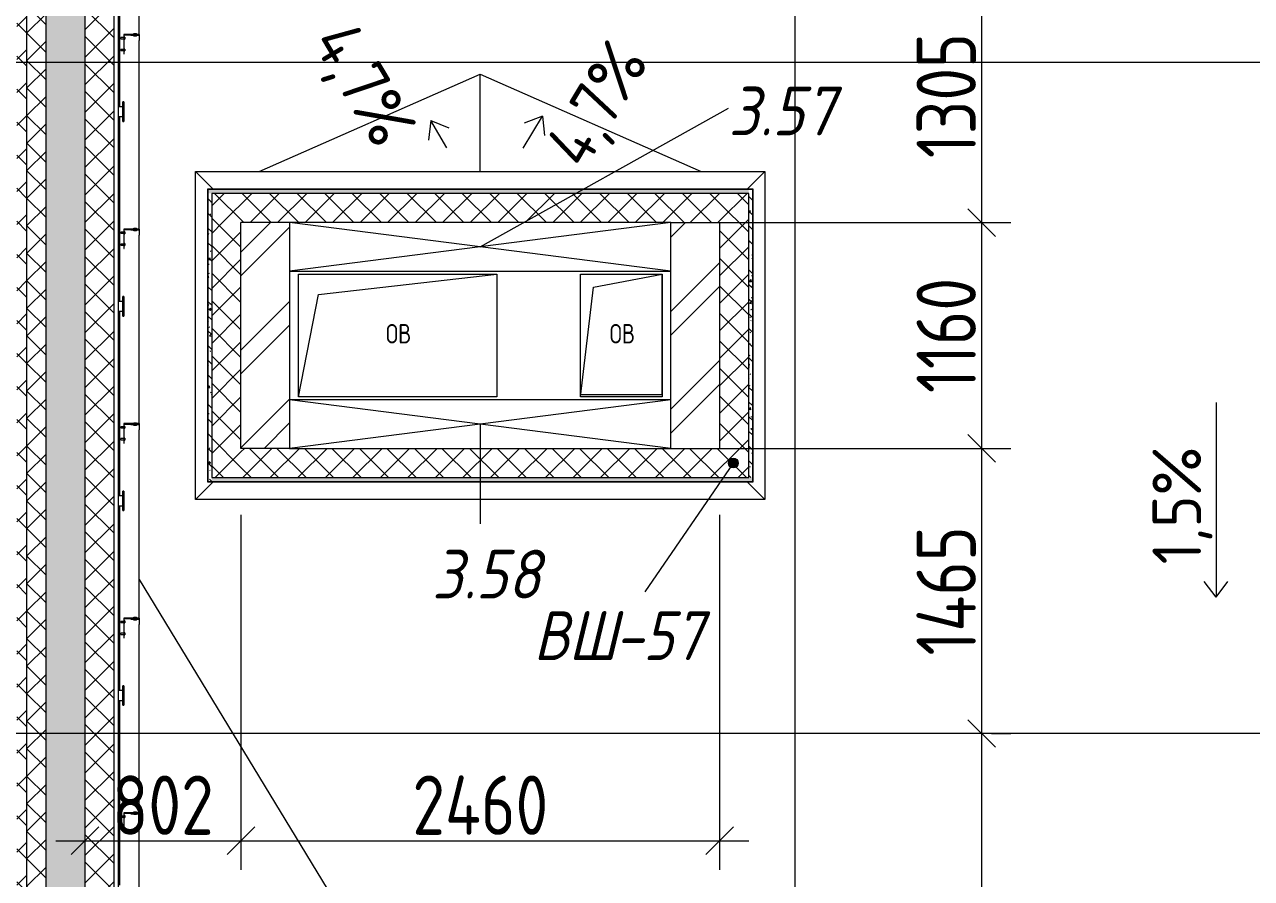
# Model space of a CAD drawing. Header units: millimetres. Extents: x -68946 to 690821, y -552984 to 293768.
# Drawn here: x 160057 to 166362, y -497201 to -492813 of the extents above; entities that cross this region are included whole.
import ezdxf

# ---------------------------------------------------------------- set-up
doc = ezdxf.new("R2010")
doc.units = ezdxf.units.MM
doc.linetypes.add('ADSK_Линия сетки', pattern=[2500, 2000, -250, 0, -250])
doc.layers.get('Defpoints').update_dxf_attribs({"color": 250})
for name, color, linetype, lineweight in [('Аннотация', 250, 'Continuous', 20), ('Крыша', 7, 'Continuous', 5), ('Марки окон', 7, 'Continuous', 9), ('Ограждение', 7, 'Continuous', 5), ('Окна', 7, 'Continuous', 5), ('Оси', 250, 'Continuous', 9), ('Перекрытие', 7, 'Continuous', 9), ('Размеры', 7, 'Continuous', 9), ('Стены внутренние', 7, 'Continuous', 9), ('Стены наружные', 7, 'Continuous', 9), ('Стены отделка', 7, 'Continuous', 13), ('Стены перегородки', 7, 'Continuous', 13), ('Стены штриховка', 250, 'Continuous', 9), ('Узлы', 250, 'Continuous', 18)]:
    doc.layers.add(name, color=color, linetype=linetype, lineweight=lineweight)
doc.styles.add('GOST Common_2', font='', dxfattribs={"width": 0.8, "height": 350})
doc.styles.add('GOST Common_I', font='', dxfattribs={"width": 0.9, "height": 250})
doc.styles.add('ISOCPEUR', font='isocpeur.ttf', dxfattribs={"width": 0.8, "height": 100})
doc.styles.add('ISOCPEUR_1', font='isocpeur.ttf', dxfattribs={"width": 0.9, "height": 250})
doc.styles.add('ISOCPEUR_I', font='isocpeui.ttf', dxfattribs={"width": 0.9, "height": 12.5})
doc.styles.add('А3', font='ГОСТ тип А.ttf')
doc.styles.get('GOST Common_2').set_extended_font_data('GOST Common')
doc.styles.get('GOST Common_I').set_extended_font_data('GOST Common', italic=True)
doc.dimstyles.new('ADSK_Основной_2_мм_1', dxfattribs={"dimscale": 304.8, "dimtxt": 201.142999, "dimasz": 0.463911, "dimexe": 0.492126, "dimexo": 0.492126, "dimgap": 0.098425, "dimtad": 1, "dimdec": 0, "dimdsep": 46, "dimtxsty": 'GOST Common_2', "dimblk1": 'OBLIQUE', "dimblk2": 'OBLIQUE', "dimsah": 1, "dimcen": 0.09, "dimdle": 0.492126, "dimazin": 0, "dimtfac": 1, "dimtdec": 4, "dimtix": 1, "dimtmove": 0, "dimatfit": 3, "dimfxl": 1, "dimtvp": 1, "dimtolj": 1, "dimtzin": 0, "dimlwd": 9, "dimlwe": 9, "dimarcsym": 2})
pattern_1 = [(45, (23667.23, -543980.64), (-70.71068, 70.71068), []), (135, (23667.23, -543980.64), (-70.71068, -70.71068), [])]
pattern_2 = [(45, (23667.23, -543980.64), (-251.4472, 251.4472), []), (45, (23667.23, -543599.64), (-251.4472, 251.4472), [])]
pattern_3 = [(135, (23667.23, -543980.64), (-75.43415, -75.43415), [106.68, -17.78, 3.556, -17.78]), (135, (23667.23, -543905.25), (-75.43415, -75.43415), []), (50, (23667.23, -543980.64), (127.52922, -11.15758), [13.335, -146.685]), (355, (23667.23, -543980.64), (-24.66966, 133.74002), [10.668, -117.348]), (100.451, (23677.86, -543981.57), (102.85973, 122.58178), [11.333, -124.663]), (46.184, (23667.23, -543945.08), (189.75516, -29.43036), [20.002, -220.027]), (96.636, (23683.04, -543947.53), (166.1822, 173.1996), [17, -186.995]), (351.184, (23667.23, -543945.08), (166.18393, 173.19757), [16.002, -176.022]), (21, (23685.01, -543953.97), (106.130265, -71.58603), [13.335, -146.685]), (326, (23685.01, -543953.97), (43.26188, 128.93175), [10.668, -117.348]), (71.451, (23693.85, -543959.94), (149.39198, 57.34505), [11.333, -124.663]), (37.5, (23667.23, -543980.64), (2.162228, 59.188357), [3.353, -112.573, 3.353, -115.773, -117.793]), (37.5, (23667.23, -543980.64), (2.162228, 59.188357), [-235.052, 3.353, -114.44]), (7.5, (23667.23, -543980.64), (46.773857, 70.126152), [3.353, -64.567, 3.353, -109.906, -44.894]), (7.5, (23667.23, -543980.64), (46.773857, 70.126152), [-181.178, 3.353, -41.542]), (327.5, (23627.58, -543980.64), (94.913671, -4.010093), [3.353, -41.097, 3.353, -135.331, -184.023]), (327.5, (23627.58, -543980.64), (94.913671, -4.010093), [-183.134, 3.353, -180.67]), (317.5, (23609.8, -543980.64), (103.69057, 17.79882), [3.353, -54.432, 3.353, -88.748, -130.683]), (317.5, (23609.8, -543980.64), (103.69057, 17.79882), [-149.885, 3.353, -127.33])]

# ---------------------------------------------------------------- blocks, each defined once
blk = doc.blocks.new('Ограждение - Н_800-V11-АР3_Кладочный план кровли _17_930 С2-3')
at = {"layer": 'Ограждение'}
for p, q in [((-2, 85), (-5, 85)), ((-2, 85), (-5, 85)), ((-5, 75), (-5, 85)), ((-5, 85), (-5, 75)), ((-5, 75), (-5, 85)), ((-5, 85), (-5, 75)), ((-5, 75), (-2, 75)), ((-5, 75), (-2, 75)), ((0, 100), (-2, 100)), ((-2, 100), (-2, 2)), ((0, 0), (0, 100)), ((15, 83), (0, 83)), ((15, 83), (0, 83)), ((0, 77), (15, 77)), ((0, 77), (15, 77)), ((15, 82.6), (15, 83)), ((15, 83), (15, 77)), ((15, 82.6), (15, 83)), ((15, 83), (15, 82.6)), ((15, 77), (15, 77.4)), ((15, 77), (15, 77.4)), ((15, 77.4), (15, 77)), ((-78, 32), (-80, 32)), ((-80, 32), (-80, 2)), ((-80, 2), (-35, 2)), ((-80, 2), (-80, 0)), ((-78, 4), (-78, 32)), ((-35, 4), (-78, 4)), ((-64.5, 9), (-57.5, 9)), ((-64.5, 9), (-64.5, 4)), ((-57.5, 9), (-50.5, 9)), ((-57.5, 9), (-57.5, 4)), ((-50.5, 9), (-50.5, 4)), ((-35, 2), (-35, 4)), ((-2, 2), (-35, 2)), ((-2, 24), (-5, 24)), ((-2, 24), (-5, 24)), ((-5, 14), (-5, 24)), ((-5, 24), (-5, 14)), ((-5, 14), (-5, 24)), ((-5, 24), (-5, 14)), ((-5, 14), (-2, 14)), ((-5, 14), (-2, 14)), ((15, 22), (0, 22)), ((15, 22), (0, 22)), ((0, 16), (15, 16)), ((0, 16), (15, 16)), ((15, 21.6), (15, 22)), ((15, 22), (15, 16)), ((15, 21.6), (15, 22)), ((15, 22), (15, 21.6)), ((15, 16), (15, 16.4)), ((15, 16), (15, 16.4)), ((15, 16.4), (15, 16)), ((-80, 0), (0, 0)), ((-64.5, 0), (-64.5, -5)), ((-57.5, -5), (-64.5, -5)), ((-57.5, 0), (-57.5, -5)), ((-50.5, -5), (-57.5, -5)), ((-50.5, 0), (-50.5, -5))]:
    blk.add_line(p, q, dxfattribs=at)
blk = doc.blocks.new('Ограждение - Ограждение-36046496-АР3_Кладочный план кровли _17_930 С2-3')
at = {"rotation": 180}
for p in [(136900.001, 51117), (136900.001, 50117), (136900.001, 49117), (136900.001, 48117), (136900.001, 47117)]:
    blk.add_blockref('Ограждение - Н_800-V11-АР3_Кладочный план кровли _17_930 С2-3', p, dxfattribs=at)
blk = doc.blocks.new('TN_Удлинитель для кровельного ограждения - Удлинитель для кровельного ограждения ТехноНИКОЛЬ 200 мм-V20-АР3_Кладочный план кровли _17_930 С2-3')
at = {"layer": 'Ограждение'}
for p, q in [((136895, 11745.4), (136870, 11745.4)), ((136900, 11769.9), (136895, 11769.9)), ((136895, 11759.9), (136895, 11769.9)), ((136895, 11769.9), (136895, 11768.6)), ((136895, 11679.9), (136895, 11759.9)), ((136900, 11768.6), (136900, 11769.9)), ((136900, 11769.9), (136900, 11759.9)), ((136900, 11759.9), (136900, 11679.9)), ((136870, 11694.4), (136895, 11694.4)), ((136895, 11669.9), (136895, 11679.9)), ((136895, 11671.3), (136895, 11669.9)), ((136895, 11669.9), (136900, 11669.9)), ((136900, 11679.9), (136900, 11669.9)), ((136900, 11669.9), (136900, 11671.3))]:
    blk.add_line(p, q, dxfattribs=at)
blk = doc.blocks.new('Ограждение - Ограждение-38210898-АР3_Кладочный план кровли _17_930 С2-3')
at = {"layer": 'Ограждение'}
for p, q in [((137268.7, 48727), (137268.7, 50413)), ((137359.7, 50322), (137268.7, 50413)), ((137268.7, 50413), (140194.7, 50413)), ((140103.7, 50322), (140194.7, 50413)), ((140194.7, 50413), (140194.7, 48727)), ((137268.7, 48727), (137359.7, 48818)), ((140103.7, 48818), (140194.7, 48727)), ((140194.7, 48727), (137268.7, 48727))]:
    blk.add_line(p, q, dxfattribs=at)
blk = doc.blocks.new('_Wn_-As_OpeningMEP_floor__Rectangular - _Wn_-As_OpeningMEP_floor__Rectangular-37748905-АР3_Кладочный план кровли _17_930 С2-3')
at = {"layer": 'Узлы', "lineweight": 5}
for p, q in [((-142.7, 297.7), (210, 365)), ((-210, -265), (-142.7, 297.7))]:
    blk.add_line(p, q, dxfattribs=at)
blk = doc.blocks.new('_Wn_-As_OpeningMEP_floor__Rectangular - _Wn_-As_OpeningMEP_floor__Rectangular-37748906-АР3_Кладочный план кровли _17_930 С2-3')
at = {"layer": 'Узлы', "lineweight": 5}
for p, q in [((-406.1, 261.1), (510, 365)), ((-510, -265), (-406.1, 261.1))]:
    blk.add_line(p, q, dxfattribs=at)
blk = doc.blocks.new('_Wn_-As_OpeningMEP_wall__Rectangular - _Wn_-As_OpeningMEP_wall__Rectangular-41199862-АР3_Кладочный план кровли _17_930 С2-3')
at = {"layer": 'Узлы', "lineweight": 5}
for p, q in [((980, -125), (-980, 125)), ((980, 125), (-980, -125)), ((-980, 125), (-980, -125)), ((980, -125), (980, 125))]:
    blk.add_line(p, q, dxfattribs=at)
at = {"layer": 'Узлы'}
for p, q in [((980, 125), (-980, 125)), ((-980, 125), (-980, -125)), ((980, -125), (980, 125)), ((-980, -125), (980, -125))]:
    blk.add_line(p, q, dxfattribs=at)
blk = doc.blocks.new('_Oblique')
at = {"color": 0, "linetype": 'ByBlock', "lineweight": -2}
blk.add_line((-0.5, -0.5), (0.5, 0.5), dxfattribs=at)
blk = doc.blocks.new('*D6314')
at = {"layer": 'Defpoints', "color": 0, "lineweight": 30, "transparency": 16777216}
for p in [(164875.9, -496455.6), (164975.9, -496455.6), (164219, -505615.6)]:
    blk.add_point(p, dxfattribs=at)
at = {"layer": 'Размеры', "color": 0, "lineweight": 9, "transparency": 16777216}
for p, q in [((164975.9, -505765.6), (164975.9, -496305.6)), ((165025.9, -496455.6), (165125.9, -496455.6)), ((164369, -505615.6), (165125.9, -505615.6))]:
    blk.add_line(p, q, dxfattribs=at)
at = {"layer": 'Размеры', "color": 0, "lineweight": 9, "transparency": 16777216, "xscale": 141.4, "yscale": 141.4, "zscale": 141.4}
for p, rotation in [((164975.9, -496455.6), 90), ((164975.9, -505615.6), 270)]:
    blk.add_blockref('_Oblique', p, dxfattribs=dict(at, rotation=rotation))
at = {"layer": 'Размеры', "color": 0, "transparency": 16777216, "insert": (164793.5, -501035.6), "char_height": 304.8, "width": 560.473, "attachment_point": 5, "rotation": 90, "style": 'А3'}
blk.add_mtext('\\A1;9160', dxfattribs=at)
blk = doc.blocks.new('*D6315')
at = {"layer": 'Defpoints', "color": 0, "lineweight": 30, "transparency": 16777216}
for p in [(163379, -494990.6), (164975.9, -494990.6), (164875.9, -496455.6)]:
    blk.add_point(p, dxfattribs=at)
at = {"layer": 'Размеры', "color": 0, "lineweight": 9, "transparency": 16777216}
for p, q in [((164975.9, -496605.6), (164975.9, -494840.6)), ((163529, -494990.6), (165125.9, -494990.6)), ((165025.9, -496455.6), (165125.9, -496455.6))]:
    blk.add_line(p, q, dxfattribs=at)
at = {"layer": 'Размеры', "color": 0, "lineweight": 9, "transparency": 16777216, "xscale": 141.4, "yscale": 141.4, "zscale": 141.4}
for p, rotation in [((164975.9, -494990.6), 90), ((164975.9, -496455.6), 270)]:
    blk.add_blockref('_Oblique', p, dxfattribs=dict(at, rotation=rotation))
at = {"layer": 'Размеры', "color": 0, "transparency": 16777216, "insert": (164793.5, -495723.1), "char_height": 304.8, "width": 580.928, "attachment_point": 5, "rotation": 90, "style": 'А3'}
blk.add_mtext('\\A1;1465', dxfattribs=at)
blk = doc.blocks.new('*D6316')
at = {"layer": 'Defpoints', "color": 0, "lineweight": 30, "transparency": 16777216}
for p in [(163379, -493830.6), (164975.9, -493830.6), (163379, -494990.6)]:
    blk.add_point(p, dxfattribs=at)
at = {"layer": 'Размеры', "color": 0, "lineweight": 9, "transparency": 16777216}
for p, q in [((164975.9, -495140.6), (164975.9, -493680.6)), ((163529, -493830.6), (165125.9, -493830.6)), ((163529, -494990.6), (165125.9, -494990.6))]:
    blk.add_line(p, q, dxfattribs=at)
at = {"layer": 'Размеры', "color": 0, "lineweight": 9, "transparency": 16777216, "xscale": 141.4, "yscale": 141.4, "zscale": 141.4}
for p, rotation in [((164975.9, -493830.6), 90), ((164975.9, -494990.6), 270)]:
    blk.add_blockref('_Oblique', p, dxfattribs=dict(at, rotation=rotation))
at = {"layer": 'Размеры', "color": 0, "transparency": 16777216, "insert": (164793.5, -494410.6), "char_height": 304.8, "width": 515.472, "attachment_point": 5, "rotation": 90, "style": 'А3'}
blk.add_mtext('\\A1;1160', dxfattribs=at)
blk = doc.blocks.new('*D6317')
at = {"layer": 'Defpoints', "color": 0, "lineweight": 30, "transparency": 16777216}
for p in [(163333.6, -492525.6), (164975.9, -492525.6), (163379, -493830.6)]:
    blk.add_point(p, dxfattribs=at)
at = {"layer": 'Размеры', "color": 0, "lineweight": 9, "transparency": 16777216}
for p, q in [((164975.9, -493980.6), (164975.9, -492375.6)), ((163483.6, -492525.6), (165125.9, -492525.6)), ((163529, -493830.6), (165125.9, -493830.6))]:
    blk.add_line(p, q, dxfattribs=at)
at = {"layer": 'Размеры', "color": 0, "lineweight": 9, "transparency": 16777216, "xscale": 141.4, "yscale": 141.4, "zscale": 141.4}
for p, rotation in [((164975.9, -492525.6), 90), ((164975.9, -493830.6), 270)]:
    blk.add_blockref('_Oblique', p, dxfattribs=dict(at, rotation=rotation))
at = {"layer": 'Размеры', "color": 0, "transparency": 16777216, "insert": (164793.5, -493178.1), "char_height": 304.8, "width": 560.473, "attachment_point": 5, "rotation": 90, "style": 'А3'}
blk.add_mtext('\\A1;1305', dxfattribs=at)
blk = doc.blocks.new('*D6186')
at = {"layer": 'Defpoints', "color": 0, "lineweight": 30, "transparency": 16777216}
for p in [(161169, -495181.6), (160367.2, -496906.4), (161169, -497006.4)]:
    blk.add_point(p, dxfattribs=at)
at = {"layer": 'Размеры', "color": 0, "lineweight": 9, "transparency": 16777216}
for p, q in [((161169, -495331.6), (161169, -497156.4)), ((160217.2, -497006.4), (161319, -497006.4)), ((160367.2, -497056.4), (160367.2, -497156.4))]:
    blk.add_line(p, q, dxfattribs=at)
at = {"layer": 'Размеры', "color": 0, "lineweight": 9, "transparency": 16777216, "xscale": 141.4, "yscale": 141.4, "zscale": 141.4, "rotation": 180}
blk.add_blockref('_Oblique', (160367.2, -497006.4), dxfattribs=at)
at = {"layer": 'Размеры', "color": 0, "lineweight": 9, "transparency": 16777216, "xscale": 141.4, "yscale": 141.4, "zscale": 141.4}
blk.add_blockref('_Oblique', (161169, -497006.4), dxfattribs=at)
at = {"layer": 'Размеры', "color": 0, "transparency": 16777216, "insert": (160768.1, -496824), "char_height": 304.8, "width": 454.106, "attachment_point": 5, "style": 'А3'}
blk.add_mtext('\\A1;802', dxfattribs=at)
blk = doc.blocks.new('*D6187')
at = {"layer": 'Defpoints', "color": 0, "lineweight": 30, "transparency": 16777216}
for p in [(161169, -495181.6), (163629, -495181.6), (163629, -497006.4)]:
    blk.add_point(p, dxfattribs=at)
at = {"layer": 'Размеры', "color": 0, "lineweight": 9, "transparency": 16777216}
for p, q in [((161169, -495331.6), (161169, -497156.4)), ((163629, -495331.6), (163629, -497156.4)), ((161019, -497006.4), (163779, -497006.4))]:
    blk.add_line(p, q, dxfattribs=at)
at = {"layer": 'Размеры', "color": 0, "lineweight": 9, "transparency": 16777216, "xscale": 141.4, "yscale": 141.4, "zscale": 141.4, "rotation": 180}
blk.add_blockref('_Oblique', (161169, -497006.4), dxfattribs=at)
at = {"layer": 'Размеры', "color": 0, "lineweight": 9, "transparency": 16777216, "xscale": 141.4, "yscale": 141.4, "zscale": 141.4}
blk.add_blockref('_Oblique', (163629, -497006.4), dxfattribs=at)
at = {"layer": 'Размеры', "color": 0, "transparency": 16777216, "insert": (162399, -496824), "char_height": 304.8, "width": 625.93, "attachment_point": 5, "style": 'А3'}
blk.add_mtext('\\A1;2460', dxfattribs=at)

msp = doc.modelspace()

# ---------------------------------------------------------------- hatches: boundary and pattern name
at = {"layer": 'Аннотация'}
h = msp.add_hatch(color=256, dxfattribs=at)
edge = h.paths.add_edge_path()
edge.add_arc((163699.3826, -495066.1039), 25, 0, 360)
at = {"layer": 'Стены внутренние', "lineweight": 5}
h = msp.add_hatch(dxfattribs=at)
h.set_pattern_fill('FP_13', color=256, style=0, pattern_type=2)
h.set_pattern_definition([(135, (23667.23, -543980.64), (-142.5612, -142.5612), []), (135, (23809.8, -543980.64), (-142.5612, -142.5612), [252.016, -50.403, 3.353, -47.05])])
h.paths.add_polyline_path([(160367.2308, -543955.6404), (160367.2308, -520429.6404), (160167.2308, -520429.6404), (160167.2308, -543955.6404)])
h.paths.add_polyline_path([(160171.2901, -520366.6404), (160223.2901, -520366.6404), (160223.2901, -519804.6404), (160171.2901, -519804.6404), (160171.2901, -520110.9666)])
h.paths.add_polyline_path([(160241.2901, -520366.6404), (160293.2901, -520366.6404), (160293.2901, -519804.6404), (160241.2901, -519804.6404), (160241.2901, -520110.9666)])
h.paths.add_polyline_path([(160311.2901, -520366.6404), (160363.2901, -520366.6404), (160363.2901, -519804.6404), (160311.2901, -519804.6404), (160311.2901, -520249.0755)])
h.paths.add_polyline_path([(160260.3331, -519741.6404), (160367.2308, -519741.6404), (160367.2308, -485005.6404), (160167.2308, -485005.6404), (160167.2308, -519741.6404), (160256.8609, -519741.6404)])
at = {"layer": 'Стены наружные', "lineweight": 5}
h = msp.add_hatch(dxfattribs=at)
h.set_pattern_fill('FP_34', color=256, style=0, pattern_type=2)
h.set_pattern_definition([(135, (23667.23, -543980.64), (-84.85281, -84.85281), []), (225, (23667.23, -543980.64), (84.85281, -84.85281), [])])
h.paths.add_polyline_path([(160067.2079, -544255.6404), (160067.2079, -520429.6404), (160017.2079, -520429.6404), (160017.2079, -544255.6404)])
h.paths.add_polyline_path([(160067.2079, -520366.6404), (160067.2079, -519804.6404), (160031.2901, -519804.6404), (160031.2901, -520366.6404)])
h.paths.add_polyline_path([(160067.2079, -519741.6404), (160067.2079, -484855.6404), (160017.2079, -484855.6404), (160017.7308, -489976.6404), (160031.2308, -489976.6404), (160030.9242, -490644.6404), (160017.2079, -490644.6404), (160017.2079, -519741.6404), (160025.0858, -519741.6404)])
h = msp.add_hatch(dxfattribs=at)
h.set_pattern_fill('FP_33', color=256, style=0, pattern_type=2)
h.set_pattern_definition(pattern_1)
h.paths.add_polyline_path([(160067.2079, -544155.6404), (160167.2079, -544155.6404), (160167.2079, -520429.6404), (160067.2079, -520429.6404), (160067.2079, -544141.9199)])
h.paths.add_polyline_path([(160067.2079, -520366.6404), (160083.2901, -520366.6404), (160083.1153, -519804.6404), (160067.2079, -519804.6404), (160067.2079, -519834.7487)])
h.paths.add_polyline_path([(160101.2901, -520366.6404), (160153.2901, -520366.6404), (160153.2901, -519804.6404), (160101.2901, -519804.6404), (160101.2901, -520110.9666)])
h.paths.add_polyline_path([(160067.2079, -519741.6404), (160167.2079, -519741.6404), (160167.2079, -484905.6404), (160067.2079, -484905.6404), (160067.2079, -519282.313)])
h.paths.add_polyline_path([(160083.5375, -490644.6404), (160083.2308, -490644.6404), (160083.5375, -489976.6404), (160101.2308, -489976.6404), (160100.9242, -490644.6404), (160084.4366, -490644.6404)])
h = msp.add_hatch(dxfattribs=at)
h.set_pattern_fill('FP_33', color=256, style=0, pattern_type=2)
h.set_pattern_definition(pattern_1)
h.paths.add_polyline_path([(160393.2308, -533371.641), (160517.2308, -533371.641), (160517.2308, -520429.6404), (160367.2308, -520429.6404), (160367.2308, -533371.641)])
h.paths.add_polyline_path([(160381.2901, -520366.6404), (160433.2901, -520366.6404), (160433.2901, -519804.6404), (160381.2901, -519804.6404), (160381.2901, -520249.0755)])
h.paths.add_polyline_path([(160472.4791, -520366.6404), (160503.2901, -520366.6404), (160503.2901, -519804.6404), (160451.2901, -519804.6404), (160451.2901, -520366.6404)])
h.paths.add_polyline_path([(160517.2308, -519741.6404), (160517.2308, -489924.641), (160367.2308, -489924.641), (160367.2308, -519741.6404), (160470.3182, -519741.6404)])
h.paths.add_polyline_path([(160437.5509, -486680.641), (160517.2308, -486680.641), (160517.2308, -485205.6404), (160367.2308, -485205.6404), (160367.2298, -486680.641)])
h = msp.add_hatch(dxfattribs=at)
h.set_pattern_fill('FP_45', color=256, style=0, pattern_type=2)
h.set_pattern_definition(pattern_3)
h.paths.add_polyline_path([(163627.4715, -493680.6448), (163778.9768, -493680.6448), (163778.9768, -493658.6448), (163628.9768, -493658.6448), (163628.9768, -493660.6448), (160998.9768, -493660.6448), (160998.9768, -493680.6448), (162209.729, -493680.6448)])
h = msp.add_hatch(dxfattribs=at)
h.set_pattern_fill('FP_45', color=256, style=0, pattern_type=2)
h.set_pattern_definition(pattern_3)
h.paths.add_polyline_path([(163778.9768, -495140.6448), (163800.9768, -495140.6448), (163800.9768, -494990.6448), (163798.9768, -494990.6448), (163798.9768, -493660.6448), (163778.9768, -493660.6448), (163778.9768, -494990.6448)])
h = msp.add_hatch(dxfattribs=at)
h.set_pattern_fill('FP_45', color=256, style=0, pattern_type=2)
h.set_pattern_definition(pattern_3)
h.paths.add_polyline_path([(161018.9768, -495160.6448), (161018.9768, -493680.6448), (160996.9768, -493680.6448), (160996.9768, -493830.6448), (160998.9768, -493830.6448), (160998.9768, -495160.6448)])
h = msp.add_hatch(dxfattribs=at)
h.set_pattern_fill('FP_33', color=256, style=0, pattern_type=2)
h.set_pattern_definition(pattern_1)
h.paths.add_polyline_path([(161018.9768, -493830.6448), (163628.9768, -493830.6448), (163628.9768, -493680.6448), (161018.9768, -493680.6448)])
h = msp.add_hatch(dxfattribs=at)
h.set_pattern_fill('FP_33', color=256, style=0, pattern_type=2)
h.set_pattern_definition(pattern_1)
h.paths.add_polyline_path([(163778.9768, -494990.6448), (163778.9768, -493680.6448), (163628.9768, -493680.6448), (163628.9768, -494990.6448)])
h = msp.add_hatch(dxfattribs=at)
h.set_pattern_fill('FP_33', color=256, style=0, pattern_type=2)
h.set_pattern_definition(pattern_1)
h.paths.add_polyline_path([(161018.9768, -495140.6448), (161168.9768, -495140.6448), (161168.9768, -493830.6448), (161018.9768, -493830.6448), (161018.9768, -494975.1418)])
h = msp.add_hatch(dxfattribs=at)
h.set_pattern_fill('FP_44', color=256, style=0, pattern_type=2)
h.set_pattern_definition(pattern_2)
h.paths.add_polyline_path([(161418.9768, -494080.6448), (161418.9768, -493830.6448), (161168.9768, -493830.6448), (161168.9768, -494080.6448)])
h = msp.add_hatch(dxfattribs=at)
h.set_pattern_fill('FP_44', color=256, style=0, pattern_type=2)
h.set_pattern_definition(pattern_2)
h.paths.add_polyline_path([(163378.9768, -494990.6448), (163628.9768, -494990.6448), (163628.9768, -493830.6448), (163378.9768, -493830.6448), (163378.9768, -494740.6448)])
h = msp.add_hatch(dxfattribs=at)
h.set_pattern_fill('FP_44', color=256, style=0, pattern_type=2)
h.set_pattern_definition(pattern_2)
h.paths.add_polyline_path([(161418.9768, -494990.6448), (161418.9768, -494080.6448), (161168.9768, -494080.6448), (161168.9768, -494990.6448)])
h = msp.add_hatch(dxfattribs=at)
h.set_pattern_fill('FP_33', color=256, style=0, pattern_type=2)
h.set_pattern_definition(pattern_1)
h.paths.add_polyline_path([(162918.6003, -495140.6448), (163778.9768, -495140.6448), (163778.9768, -494990.6448), (161168.9768, -494990.6448), (161168.9768, -495140.6448), (162209.729, -495140.6448)])
h = msp.add_hatch(dxfattribs=at)
h.set_pattern_fill('FP_45', color=256, style=0, pattern_type=2)
h.set_pattern_definition(pattern_3)
h.paths.add_polyline_path([(161168.9768, -495162.6448), (161168.9768, -495160.6448), (163798.9768, -495160.6448), (163798.9768, -495140.6448), (161018.9768, -495140.6448), (161018.9768, -495162.6448)])

# ---------------------------------------------------------------- linework, layer by layer
at = {"layer": 'Аннотация'}
msp.add_line((163699.3826, -495066.1039), (163245.0045, -495727.5817), dxfattribs=at)
msp.add_circle((163699.3826, -495066.1039), 25, dxfattribs=at)
at = {"layer": 'Крыша'}
for p, q in [((161263.1435, -493567.6448), (162398.9768, -493067.6448)), ((162398.9768, -493067.6448), (163534.8102, -493567.6448)), ((162398.9768, -493567.6448), (162398.9768, -493067.6448)), ((160537.2308, -495487.8491), (160545.2308, -495500.9865)), ((160645.2308, -495665.2038), (164164.2088, -501443.9753))]:
    msp.add_line(p, q, dxfattribs=at)
at = {"layer": 'Марки окон'}
for p, q in [((162398.9768, -493955.6448), (163674.9551, -493243.4685)), ((162398.9768, -494865.6448), (162398.9768, -495378.2868))]:
    msp.add_line(p, q, dxfattribs=at)
at = {"layer": 'Ограждение'}
for p, q in [((160645.2308, -492863.6923), (160645.2308, -491895.641)), ((160545.2308, -492286.2084), (160545.2308, -493235.2862)), ((160645.2308, -493863.6923), (160645.2308, -492895.641)), ((160545.2308, -493286.2084), (160545.2308, -494235.2862)), ((160645.2308, -494863.6923), (160645.2308, -493895.641)), ((160545.2308, -494286.2084), (160545.2308, -495235.2862)), ((160645.2308, -495863.6923), (160645.2308, -494895.641)), ((160545.2308, -495286.2084), (160545.2308, -496235.2862)), ((160645.2308, -496863.6923), (160645.2308, -495895.641)), ((160545.2308, -496286.2084), (160545.2308, -497235.2862)), ((160645.2308, -497863.6923), (160645.2308, -496895.641))]:
    msp.add_line(p, q, dxfattribs=at)
at = {"layer": 'Оси', "linetype": 'ADSK_Линия сетки', "ltscale": 100}
for p, q in [((160167.2308, -547719.4803), (160167.2308, -482778.6358)), ((164017.2308, -547719.4803), (164017.2308, -482778.6358)), ((88763.207, -493005.6404), (180488.1093, -493005.6404)), ((180488.1093, -496455.5807), (117702.2936, -496455.5807))]:
    msp.add_line(p, q, dxfattribs=at)
at = {"layer": 'Перекрытие'}
for p, q in [((161463.9768, -494725.6448), (161463.9768, -494095.6448)), ((161463.9768, -494095.6448), (162483.9768, -494095.6448)), ((162483.9768, -494095.6448), (162483.9768, -494725.6448)), ((162913.9768, -494725.6448), (162913.9768, -494095.6448)), ((162913.9768, -494095.6448), (163333.9768, -494095.6448)), ((163332.2308, -494095.6448), (163332.2308, -494715.6404)), ((163333.9768, -494095.6448), (163333.9768, -494725.6448)), ((162483.9768, -494725.6448), (161463.9768, -494725.6448)), ((163332.2308, -494715.6404), (162913.9768, -494715.6404)), ((163333.9768, -494725.6448), (162913.9768, -494725.6448))]:
    msp.add_line(p, q, dxfattribs=at)
at = {"layer": 'Размеры'}
for p, q in [((162619.182, -493448.7731), (162718.1182, -493283.1709)), ((162718.1182, -493283.1709), (162624.3905, -493320.3646)), ((162718.1182, -493283.1709), (162729.7861, -493383.3313)), ((162144.3236, -493306.3013), (162132.6557, -493406.4618)), ((162144.3236, -493306.3013), (162238.0513, -493343.495)), ((162227.8168, -493446.0546), (162144.3236, -493306.3013)), ((166180.0706, -494755.5594), (166180.0706, -495755.5594)), ((166180.0706, -495755.5594), (166118.6845, -495675.5594)), ((166180.0706, -495755.5594), (166241.4568, -495675.5594))]:
    msp.add_line(p, q, dxfattribs=at)
at = {"layer": 'Стены отделка', "lineweight": 5}
for p, q in [((160167.2079, -519741.6404), (160167.2079, -485005.6404)), ((160996.9768, -493660.6448), (160996.9768, -495162.6448)), ((163798.9768, -493658.6448), (160998.9768, -493658.6448)), ((163800.9768, -495160.6448), (163800.9768, -493660.6448)), ((160998.9768, -495162.6448), (163798.9768, -495162.6448))]:
    msp.add_line(p, q, dxfattribs=at)
at = {"layer": 'Стены перегородки'}
for p, q in [((160067.2079, -484905.6404), (160067.2079, -519741.6404)), ((160167.2308, -519741.6404), (160167.2308, -485005.6404)), ((160367.2308, -485205.6404), (160367.2308, -519741.6404)), ((160537.2308, -489652.641), (160537.2308, -519741.6404)), ((161418.9768, -493830.6448), (161168.9768, -493830.6448)), ((161168.9768, -494990.6448), (161168.9768, -493830.6448)), ((163378.9768, -493830.6448), (163628.9768, -493830.6448)), ((163628.9768, -493830.6448), (163628.9768, -494990.6448)), ((161418.9768, -494080.6448), (161418.9768, -494740.6448)), ((163378.9768, -494740.6448), (163378.9768, -494080.6448)), ((161418.9768, -494990.6448), (161168.9768, -494990.6448)), ((163378.9768, -494990.6448), (163628.9768, -494990.6448))]:
    msp.add_line(p, q, dxfattribs=at)
at = {"layer": 'Стены штриховка'}
for p, q in [((160517.2308, -519741.6404), (160517.2308, -486952.641)), ((160998.9768, -493658.6448), (160996.9768, -493658.6448)), ((160996.9768, -493658.6448), (160996.9768, -493660.6448)), ((163800.9768, -493660.6448), (160996.9768, -493660.6448)), ((160998.9768, -493658.6448), (160998.9768, -495162.6448)), ((163778.9768, -493658.6448), (163778.9768, -493660.6448)), ((163798.9768, -495162.6448), (163798.9768, -493658.6448)), ((163800.9768, -493658.6448), (163798.9768, -493658.6448)), ((163800.9768, -493660.6448), (163800.9768, -493658.6448)), ((160996.9768, -493680.6448), (160998.9768, -493680.6448)), ((163778.9768, -493680.6448), (161018.9768, -493680.6448)), ((161018.9768, -493680.6448), (161018.9768, -495140.6448)), ((163778.9768, -495140.6448), (163778.9768, -493680.6448)), ((160996.9768, -495160.6448), (163800.9768, -495160.6448)), ((160996.9768, -495162.6448), (160998.9768, -495162.6448)), ((161018.9768, -495140.6448), (163778.9768, -495140.6448)), ((161018.9768, -495162.6448), (161018.9768, -495160.6448)), ((163800.9768, -495140.6448), (163798.9768, -495140.6448)), ((163798.9768, -495162.6448), (163800.9768, -495162.6448)), ((163800.9768, -495162.6448), (163800.9768, -495160.6448))]:
    msp.add_line(p, q, dxfattribs=at)

# ---------------------------------------------------------------- block references
at = {"layer": 'Ограждение'}
for name, p in [('Ограждение - Ограждение-36046496-АР3_Кладочный план кровли _17_930 С2-3', (23667.2298, -543980.641)), ('TN_Удлинитель для кровельного ограждения - Удлинитель для кровельного ограждения ТехноНИКОЛЬ 200 мм-V20-АР3_Кладочный план кровли _17_930 С2-3', (23667.2298, -504980.641)), ('Ограждение - Ограждение-38210898-АР3_Кладочный план кровли _17_930 С2-3', (23667.2298, -543980.641)), ('TN_Удлинитель для кровельного ограждения - Удлинитель для кровельного ограждения ТехноНИКОЛЬ 200 мм-V20-АР3_Кладочный план кровли _17_930 С2-3', (23667.2298, -505980.641)), ('TN_Удлинитель для кровельного ограждения - Удлинитель для кровельного ограждения ТехноНИКОЛЬ 200 мм-V20-АР3_Кладочный план кровли _17_930 С2-3', (23667.2298, -506980.641)), ('TN_Удлинитель для кровельного ограждения - Удлинитель для кровельного ограждения ТехноНИКОЛЬ 200 мм-V20-АР3_Кладочный план кровли _17_930 С2-3', (23667.2298, -507980.641))]:
    msp.add_blockref(name, p, dxfattribs=at)
at = {"layer": 'Окна'}
for name, p in [('_Wn_-As_OpeningMEP_wall__Rectangular - _Wn_-As_OpeningMEP_wall__Rectangular-41199862-АР3_Кладочный план кровли _17_930 С2-3', (162398.9768, -493955.6448)), ('_Wn_-As_OpeningMEP_floor__Rectangular - _Wn_-As_OpeningMEP_floor__Rectangular-37748906-АР3_Кладочный план кровли _17_930 С2-3', (161973.9768, -494460.6448)), ('_Wn_-As_OpeningMEP_floor__Rectangular - _Wn_-As_OpeningMEP_floor__Rectangular-37748905-АР3_Кладочный план кровли _17_930 С2-3', (163123.9768, -494460.6448)), ('_Wn_-As_OpeningMEP_wall__Rectangular - _Wn_-As_OpeningMEP_wall__Rectangular-41199862-АР3_Кладочный план кровли _17_930 С2-3', (162398.9768, -494865.6448))]:
    msp.add_blockref(name, p, dxfattribs=at)

# ---------------------------------------------------------------- texts
at = {"layer": 'Аннотация', "attachment_point": 1}
for s, insert, char_height, width, style in [('ОВ', (161913.9979, -494351.6894), 100, 160.3375, 'ISOCPEUR'), ('ОВ', (163063.9979, -494351.6894), 100, 160.3375, 'ISOCPEUR'), ('ВШ', (162673.1846, -495828.1546), 250, 505.063125, 'GOST Common_I'), ('-57', (163089.9033, -495828.1546), 250, 584.430187, 'GOST Common_I')]:
    msp.add_mtext(s, dxfattribs=dict(at, insert=insert, char_height=char_height, width=width, style=style))
at = {"layer": 'Марки окон', "char_height": 250, "width": 577.215, "attachment_point": 1, "style": 'ISOCPEUR_I'}
for s, insert in [('3.57', (163674.9551, -493132.1144)), ('3.58', (162150.7809, -495511.9327))]:
    msp.add_mtext(s, dxfattribs=dict(at, insert=insert))
at = {"layer": 'Размеры', "char_height": 250, "attachment_point": 1, "line_spacing_factor": 1.149209, "style": 'ISOCPEUR_1'}
for s, insert, width, rotation in [('4,7%', (161743.262, -492770.9436), 884.373142, 300.85547933), ('4,7%', (162719.3126, -493438.7839), 884.373142, 59.14452067), ('1,5%', (165853.4567, -495586.7014), 794.740729, 90)]:
    msp.add_mtext(s, dxfattribs=dict(at, insert=insert, width=width, rotation=rotation))

# ---------------------------------------------------------------- dimensions: what is measured, and where the dimension line sits
at = {"layer": 'Размеры'}
for base, p1, p2, override, picture, middle in [((164975.8667, -492525.6404), (163378.9768, -493830.6448), (163333.6299, -492525.6404), {"dimtxt": 1, "dimlfac": 1, "dimpost": '<>', "dimtxsty": 'А3', "dimfxl": 1305.792053}, '*D6317', (164793.4667, -493178.1426)), ((164975.8667, -493830.6448), (163378.9768, -494990.6448), (163378.9768, -493830.6448), {"dimtxt": 1, "dimlfac": 1, "dimpost": '<>', "dimtxsty": 'А3', "dimfxl": 1160}, '*D6316', (164793.4667, -494410.6448)), ((164975.8667, -494990.6448), (164875.8818, -496455.5807), (163378.9768, -494990.6448), {"dimtxt": 1, "dimlfac": 1, "dimpost": '<>', "dimtxsty": 'А3', "dimfxl": 2094.459748}, '*D6315', (164793.4667, -495723.1128)), ((164975.8667, -496455.5807), (164218.9768, -505615.6448), (164875.8818, -496455.5807), {"dimtxt": 1, "dimlfac": 1, "dimpost": '<>', "dimtxsty": 'А3', "dimfxl": 9183.588527}, '*D6314', (164793.4667, -501035.6128))]:
    dim = msp.add_linear_dim(base=base, p1=p1, p2=p2, angle=90, dimstyle='ADSK_Основной_2_мм_1', override=override, dxfattribs=at)
    dim.commit()
    dim.dimension.update_dxf_attribs({"geometry": picture, "text_midpoint": middle})
for base, p1, p2, override, picture, middle in [((161168.9768, -497006.3801), (160367.2308, -496906.3952), (161168.9768, -495181.6448), {"dimtxt": 1, "dimlfac": 1, "dimpost": '<>', "dimtxsty": 'А3', "dimfxl": 1901.988586}, '*D6186', (160768.1038, -496823.9801)), ((163628.9768, -497006.3801), (161168.9768, -495181.6448), (163628.9768, -495181.6448), {"dimtxt": 1, "dimlfac": 1, "dimpost": '<>', "dimtxsty": 'А3', "dimfxl": 2460}, '*D6187', (162398.9768, -496823.9801))]:
    dim = msp.add_linear_dim(base=base, p1=p1, p2=p2, dimstyle='ADSK_Основной_2_мм_1', override=override, dxfattribs=at)
    dim.commit()
    dim.dimension.update_dxf_attribs({"geometry": picture, "text_midpoint": middle})

doc.saveas('drawing.dxf')
